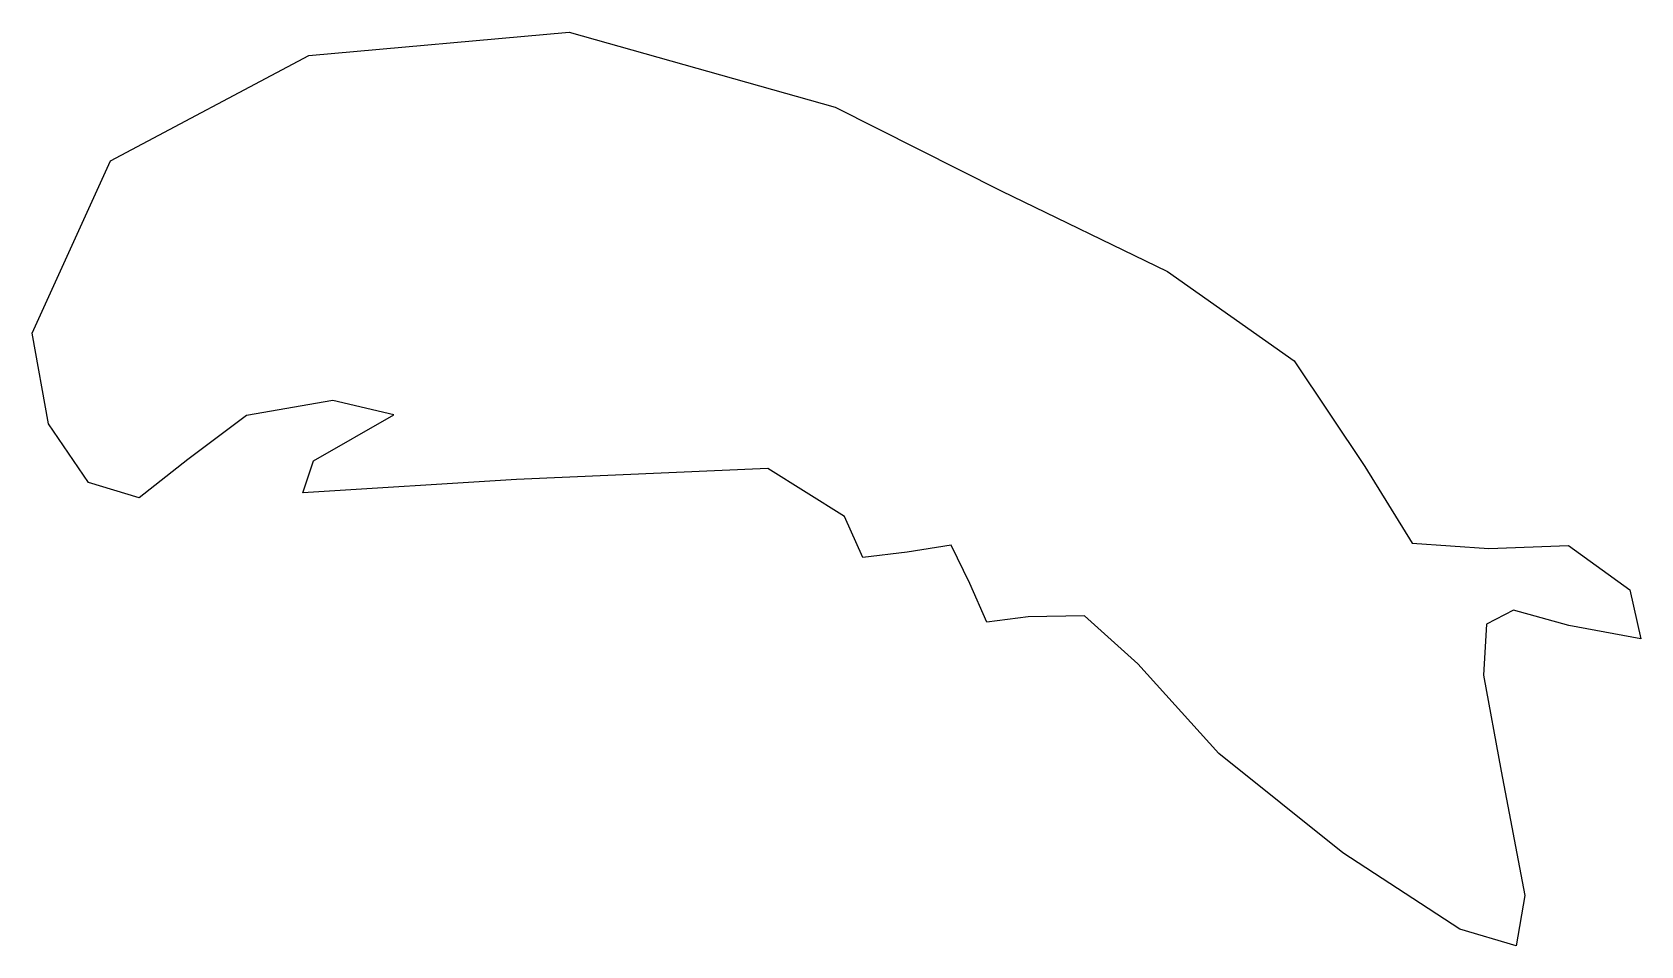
# Model space of a CAD drawing. Extents: x 0 to 7.26, y 0.01 to 4.14.
import ezdxf

# ---------------------------------------------------------------- set-up
doc = ezdxf.new("R2010")
doc.units = 0
doc.layers.get('0').update_dxf_attribs({"linetype": 'CONTINUOUS'})

msp = doc.modelspace()

# ---------------------------------------------------------------- linework, layer by layer
at = {"color": 0}
for p, q in [((1.2485, 4.0308), (2.424, 4.1355)), ((2.424, 4.1355), (3.6256, 3.7965)), ((0.3542, 3.5539), (1.2485, 4.0308)), ((3.6256, 3.7965), (4.3753, 3.4189)), ((0, 2.7754), (0.3542, 3.5539)), ((4.3753, 3.4189), (5.1263, 3.0551)), ((5.1263, 3.0551), (5.6982, 2.6513)), ((0.073, 2.3661), (0, 2.7754)), ((5.6982, 2.6513), (6.0179, 2.1732)), ((1.3574, 2.4722), (0.9674, 2.4033)), ((1.633, 2.4074), (1.3574, 2.4722)), ((0.9674, 2.4033), (0.7028, 2.2049)), ((1.2706, 2.1993), (1.633, 2.4074)), ((0.2549, 2.1015), (0.073, 2.3661)), ((0.7028, 2.2049), (0.4837, 2.0326)), ((1.2223, 2.0547), (1.2706, 2.1993)), ((2.1869, 2.1153), (1.2223, 2.0547)), ((3.3211, 2.1649), (2.1869, 2.1153)), ((3.6683, 1.9472), (3.3211, 2.1649)), ((6.0179, 2.1732), (6.2315, 1.8273)), ((0.4837, 2.0326), (0.2549, 2.1015)), ((3.751, 1.7625), (3.6683, 1.9472)), ((4.1493, 1.8176), (3.9508, 1.7859)), ((4.2333, 1.6454), (4.1493, 1.8176)), ((6.2315, 1.8273), (6.5774, 1.8038)), ((6.5774, 1.8038), (6.9371, 1.8163)), ((6.9371, 1.8163), (7.214, 1.6164)), ((3.9508, 1.7859), (3.751, 1.7625)), ((4.3105, 1.4704), (4.2333, 1.6454)), ((7.214, 1.6164), (7.2636, 1.3946)), ((4.4979, 1.4938), (4.3105, 1.4704)), ((4.7515, 1.4993), (4.4979, 1.4938)), ((4.9926, 1.2816), (4.7515, 1.4993)), ((6.5664, 1.4607), (6.5526, 1.2306)), ((6.689, 1.5241), (6.5664, 1.4607)), ((6.9384, 1.4552), (6.689, 1.5241)), ((7.2636, 1.3946), (6.9384, 1.4552)), ((5.3578, 0.8764), (4.9926, 1.2816)), ((6.5526, 1.2306), (6.6325, 0.7979)), ((5.9187, 0.4286), (5.3578, 0.8764)), ((6.6325, 0.7979), (6.74, 0.2356)), ((6.4464, 0.0841), (5.9187, 0.4286)), ((6.74, 0.2356), (6.7, 0.0083)), ((6.7, 0.0083), (6.4464, 0.0841))]:
    msp.add_line(p, q, dxfattribs=at)

doc.saveas('drawing.dxf')
